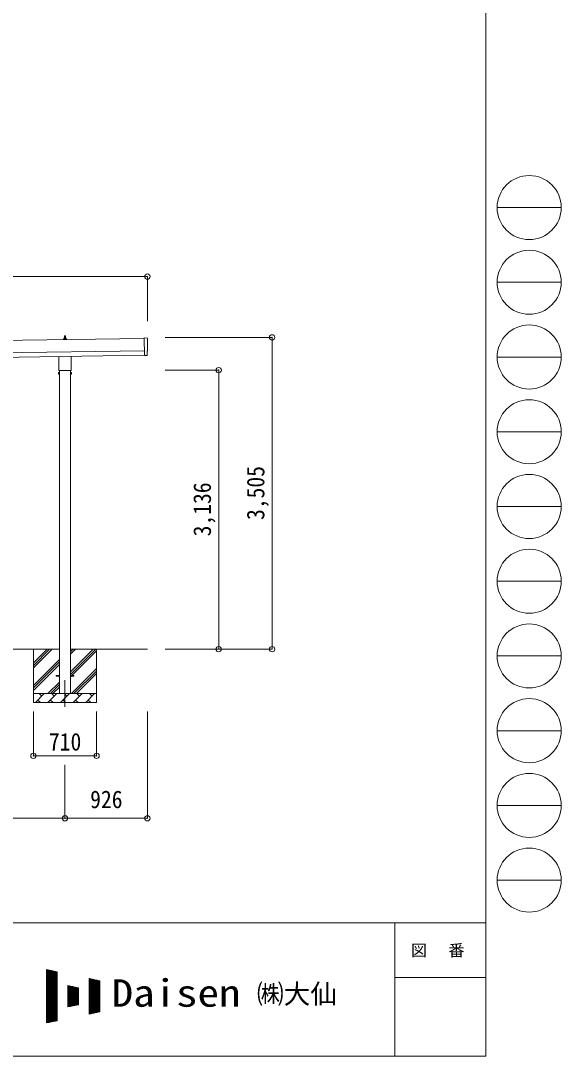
# Model space of a CAD drawing. Units: millimetres at full size, sheet at 1:60. Extents: x -16864 to 16864, y -11640 to 11640.
# Drawn here: x 10794 to 16864, y -11640 to 0 of the extents above; entities that cross this region are included whole.
import ezdxf
from ezdxf.enums import TextEntityAlignment as Align

# ---------------------------------------------------------------- set-up
doc = ezdxf.new("R2010")
doc.units = ezdxf.units.MM
doc.header["$LTSCALE"] = 60
doc.header["$PDMODE"] = 32
doc.header["$PDSIZE"] = 60
doc.linetypes.add('CHAIN1', pattern=[8, 5, -1, 1, -1])
for name, color, linetype, lineweight in [('0-1_Defpoints', 7, 'CHAIN1', 9), ('0-2_TEXT1', 4, 'Continuous', 9), ('0-3_SHAPE', 7, 'Continuous', 9), ('0-8_TABLE1', 6, 'Continuous', 9), ('F-0', 7, 'Continuous', 9)]:
    doc.layers.add(name, color=color, linetype=linetype, lineweight=lineweight)
doc.styles.add('ＭＳ ゴシック', font='')
doc.styles.get('ＭＳ ゴシック').set_extended_font_data('MS Gothic')

msp = doc.modelspace()

# ---------------------------------------------------------------- linework, layer by layer
at = {"layer": '0-1_Defpoints'}
msp.add_line((11291.14, -7413.9), (11291.14, -7762.9), dxfattribs=at)
at = {"layer": '0-2_TEXT1'}
for p, q in [((12181.82, -3570.48), (6576.2, -3650.56)), ((11273.2, -3583.86), (11273.2, -3576.14)), ((11309.7, -3583.86), (11273.2, -3583.86)), ((11273.58, -3575.36), (11309.31, -3575.36)), ((11273.96, -3575.17), (11280.68, -3573.54)), ((11281.06, -3573.36), (11301.83, -3573.36)), ((11281.45, -3572.57), (11281.45, -3568.36)), ((11282.45, -3568.36), (11300.45, -3568.36)), ((11285.45, -3568.36), (11286.17, -3544.83)), ((11287.17, -3543.86), (11295.72, -3543.86)), ((11296.72, -3544.83), (11297.45, -3568.36)), ((11301.45, -3572.57), (11301.45, -3568.36)), ((11308.93, -3575.17), (11302.21, -3573.54)), ((11309.7, -3583.86), (11309.7, -3576.14)), ((12181.75, -3565.4), (12184.59, -3764.23)), ((12213.43, -3566.6), (12181.75, -3565.4)), ((6578.2, -3790.55), (12183.82, -3710.47)), ((6578.92, -3840.54), (12184.54, -3760.46)), ((11222.84, -3917.84), (11222.84, -3774.2)), ((11359.44, -3772.25), (11359.44, -3917.84)), ((12202.8, -3763.07), (12184.59, -3764.23)), ((12203.48, -3763.69), (12202.8, -3763.07)), ((12204.22, -3763.95), (12211.13, -3763.49)), ((11217.14, -3956.11), (11217.9, -3954.8)), ((11217.14, -3956.11), (11217.14, -3973.11)), ((11221.14, -3926.61), (11221.14, -3921.11)), ((11359.08, -3930.11), (11223.2, -3930.11)), ((11228.64, -3930.11), (11228.64, -7563.9)), ((11353.64, -7563.9), (11353.64, -3930.11)), ((11361.14, -3921.11), (11361.14, -3926.61)), ((11365.14, -3956.11), (11364.38, -3954.8)), ((11365.14, -3956.11), (11365.14, -3973.11)), ((11217.14, -3973.11), (11217.9, -3974.43)), ((11224.14, -3959.71), (11217.9, -3959.71)), ((11224.14, -3969.52), (11217.9, -3969.52)), ((11224.14, -3974.43), (11217.9, -3974.43)), ((11226.64, -3973.81), (11224.14, -3973.81)), ((11355.64, -3973.81), (11358.14, -3973.81)), ((11358.14, -3959.71), (11364.38, -3959.71)), ((11358.14, -3969.52), (11364.38, -3969.52)), ((11358.14, -3974.43), (11364.38, -3974.43)), ((11365.14, -3973.11), (11364.38, -3974.43)), ((11191.14, -7359.4), (11228.64, -7359.4)), ((11191.14, -7368.4), (11191.14, -7359.4)), ((11191.14, -7359.4), (11228.64, -7359.4)), ((11191.14, -7368.4), (11191.14, -7359.4)), ((11191.14, -7368.4), (11228.64, -7368.4)), ((11191.14, -7368.4), (11228.64, -7368.4)), ((11353.64, -7359.4), (11391.14, -7359.4)), ((11353.64, -7359.4), (11391.14, -7359.4)), ((11353.64, -7368.4), (11391.14, -7368.4)), ((11353.64, -7368.4), (11391.14, -7368.4)), ((11391.14, -7368.4), (11391.14, -7359.4)), ((11391.14, -7368.4), (11391.14, -7359.4))]:
    msp.add_line(p, q, dxfattribs=at)
for points in [[(12213.93, -3760.46), (12213.26, -3713.43), (12213.86, -3713.43)], [(11224.14, -3974.43), (11224.14, -3954.8), (11217.9, -3954.8)], [(11224.14, -3973.81), (11224.14, -3955.41), (11226.64, -3955.41)], [(11358.14, -3973.81), (11358.14, -3955.41), (11355.64, -3955.41)], [(11358.14, -3974.43), (11358.14, -3954.8), (11364.38, -3954.8)]]:
    msp.add_lwpolyline(points, dxfattribs=at)
for points in [[(11226.64, -3975.11), (11226.64, -3954.11), (11228.64, -3954.11), (11228.64, -3975.11)], [(11355.64, -3975.11), (11355.64, -3954.11), (11353.64, -3954.11), (11353.64, -3975.11)]]:
    msp.add_lwpolyline(points, close=True, dxfattribs=at)
for centre, radius, start, end in [((11274.2, -3576.14), 1, 103.62699, 180), ((11280.45, -3572.57), 1, 283.62699, 0), ((11285.53, -3568.99), 4.13, 90, 171.17633), ((11282.45, -3569.36), 1, 90, 180), ((11287.17, -3544.86), 1, 90, 178.60509), ((11294.78, -3568.36), 4.83, 133.60282, 180), ((11288.11, -3568.36), 4.83, 0, 46.39718), ((11295.72, -3544.86), 1, 1.39491, 90), ((11297.36, -3568.99), 4.13, 8.82367, 90), ((11300.45, -3569.36), 1, 0, 90), ((11302.45, -3572.57), 1, 180, 256.37301), ((11308.7, -3576.14), 1, 0, 76.37301), ((12204.15, -3762.95), 1, 227.3164, 273.81435), ((11221.48, -3957.25), 4.34, 145.61575, 214.38425), ((11225.14, -3921.11), 4, 125.09963, 180), ((11225.14, -3926.61), 4, 180, 194.47751), ((11225.14, -3926.61), 4, 194.47751, 241.04498), ((11357.14, -3926.61), 4, 298.95502, 345.52249), ((11357.14, -3921.11), 4, 0, 54.90037), ((11357.14, -3926.61), 4, 345.52249, 0), ((11360.79, -3957.25), 4.34, 325.61575, 34.38425), ((11233.38, -3964.61), 16.24, 162.41205, 197.58795), ((11221.48, -3971.98), 4.34, 145.61575, 214.38425), ((11348.9, -3964.61), 16.24, 342.41205, 17.58795), ((11360.79, -3971.98), 4.34, 325.61575, 34.38425)]:
    msp.add_arc(centre, radius, start, end, dxfattribs=at)
for centre, major_axis, ratio, start_param, end_param in [((12213.23, -3569.59), (3, -0.04), 0.99863, 6.26838895, 7.80162176), ((16979.61, -3571.94), (-4762.89, -68.04), 0.99863, 6.26840604, 6.29770427), ((12213.8, -3709.03), (4.41, -0.06), 0.99863, 4.71238898, 6.29767781), ((12210.93, -3760.49), (2.21, -2.04), 0.9974, 5.52523108, 7.04113953)]:
    msp.add_ellipse(centre, major_axis=major_axis, ratio=ratio, start_param=start_param, end_param=end_param, dxfattribs=at)
at = {"layer": '0-3_SHAPE'}
for p, q in [((11228.64, -7063.9), (9453.64, -7063.9)), ((10936.14, -7063.9), (10936.14, -7663.9)), ((10936.14, -7217.38), (11089.62, -7063.9)), ((10936.14, -7245.67), (11117.91, -7063.9)), ((10936.14, -7273.95), (11146.19, -7063.9)), ((12217.14, -7063.9), (11353.64, -7063.9)), ((11353.64, -7092.72), (11382.46, -7063.9)), ((11353.64, -7121.01), (11410.75, -7063.9)), ((11353.64, -7319), (11608.74, -7063.9)), ((11353.64, -7347.28), (11636.14, -7064.78)), ((11353.64, -7375.57), (11646.14, -7083.07)), ((11646.14, -7063.9), (11646.14, -7663.9)), ((10936.14, -7471.94), (11228.64, -7179.44)), ((10936.14, -7500.22), (11228.64, -7207.72)), ((10936.14, -7528.51), (11228.64, -7236.01)), ((11363.3, -7563.9), (11646.14, -7281.06)), ((11391.58, -7563.9), (11646.14, -7309.34)), ((11098.74, -7563.9), (11228.64, -7434)), ((11419.87, -7563.9), (11646.14, -7337.63)), ((10936.14, -7563.9), (11646.14, -7563.9)), ((10958.3, -7663.9), (11058.3, -7563.9)), ((11029.74, -7592.45), (11001.19, -7563.9)), ((11099.72, -7663.9), (11199.72, -7563.9)), ((11127.02, -7563.9), (11228.64, -7462.28)), ((11171.17, -7592.45), (11142.61, -7563.9)), ((11155.31, -7563.9), (11228.64, -7490.57)), ((11241.14, -7663.9), (11341.14, -7563.9)), ((11312.59, -7592.45), (11284.03, -7563.9)), ((11382.56, -7663.9), (11482.56, -7563.9)), ((11454.01, -7592.45), (11425.45, -7563.9)), ((11523.98, -7663.9), (11623.98, -7563.9)), ((11595.43, -7592.45), (11566.88, -7563.9)), ((11646.14, -7663.9), (10936.14, -7663.9)), ((10986.85, -7635.35), (11015.4, -7663.9)), ((11128.27, -7635.35), (11156.83, -7663.9)), ((11269.69, -7635.35), (11298.25, -7663.9)), ((11411.11, -7635.35), (11439.67, -7663.9)), ((11552.54, -7635.35), (11581.09, -7663.9))]:
    msp.add_line(p, q, dxfattribs=at)
at = {"layer": '0-8_TABLE1'}
for p, q in [((12217.14, -2876.26), (868.14, -2876.26)), ((12217.14, -2876.26), (12217.14, -3376.26)), ((13617.14, -3559.29), (12417.14, -3559.29)), ((13617.14, -7063.9), (13617.14, -3559.29)), ((13017.14, -3927.61), (12417.14, -3927.61)), ((13017.14, -3927.61), (13017.14, -7063.9)), ((13617.14, -7063.9), (12417.14, -7063.9)), ((10936.14, -8262.9), (10936.14, -7762.9)), ((11646.14, -8262.9), (11646.14, -7762.9)), ((12216.83, -8964.9), (12216.83, -7762.9)), ((10936.14, -8262.9), (11646.14, -8262.9)), ((11291.14, -8964.9), (11291.14, -8364.9)), ((11291.14, -8964.9), (9391.14, -8964.9)), ((12216.83, -8964.9), (11291.14, -8964.9))]:
    msp.add_line(p, q, dxfattribs=at)
for p in [(12217.14, -2876.26), (13617.14, -3559.29), (13017.14, -3927.61), (13017.14, -7063.9), (13617.14, -7063.9), (10936.14, -8262.9), (11646.14, -8262.9), (11291.14, -8964.9), (12216.83, -8964.9)]:
    msp.add_point(p, dxfattribs=at)
at = {"layer": 'F-0', "color": 5, "lineweight": 5}
for p, q in [((16015.88, 11640), (16015.88, -11640)), ((-16864.12, -10140), (16015.88, -10140)), ((14995.88, -10140), (14995.88, -11640)), ((14995.88, -10755), (16015.88, -10755)), ((-16864.12, -11640), (16015.88, -11640))]:
    msp.add_line(p, q, dxfattribs=at)
at = {"layer": 'F-0', "color": 4}
for p, q in [((16144.11, -2100), (16864.12, -2100)), ((16144.11, -2940), (16864.12, -2940)), ((16144.11, -3780), (16864.12, -3780)), ((16144.11, -4620), (16864.12, -4620)), ((16144.11, -5460), (16864.12, -5460)), ((16144.11, -6300), (16864.12, -6300)), ((16144.11, -7140), (16864.12, -7140)), ((16144.11, -7980), (16864.12, -7980)), ((16144.11, -8820), (16864.12, -8820)), ((16144.11, -9660), (16864.12, -9660))]:
    msp.add_line(p, q, dxfattribs=at)
at = {"layer": 'F-0'}
for p, q in [((11082.29, -10665.2), (11202.29, -10690.2)), ((11082.29, -10665.2), (11082.29, -11265.2)), ((11082.29, -10670.85), (11109.39, -10670.85)), ((11082.29, -10676.85), (11138.19, -10676.85)), ((11082.29, -10682.85), (11166.99, -10682.85)), ((11082.29, -10688.85), (11195.79, -10688.85)), ((11082.29, -10694.85), (11202.29, -10694.85)), ((11082.29, -10700.85), (11202.29, -10700.85)), ((11082.29, -10706.85), (11202.29, -10706.85)), ((11085.85, -11264.46), (11085.85, -10665.94)), ((11091.85, -11263.21), (11091.85, -10667.19)), ((11097.85, -11261.96), (11097.85, -10668.44)), ((11103.85, -11260.71), (11103.85, -10669.69)), ((11109.85, -11259.46), (11109.85, -10670.94)), ((11115.85, -11258.21), (11115.85, -10672.19)), ((11121.85, -11256.96), (11121.85, -10673.44)), ((11127.85, -11255.71), (11127.85, -10674.69)), ((11133.85, -11254.46), (11133.85, -10675.94)), ((11139.85, -11253.21), (11139.85, -10677.19)), ((11145.85, -11251.96), (11145.85, -10678.44)), ((11151.85, -11250.71), (11151.85, -10679.69)), ((11157.85, -11249.46), (11157.85, -10680.94)), ((11163.85, -11248.21), (11163.85, -10682.19)), ((11169.85, -11246.96), (11169.85, -10683.44)), ((11175.85, -11245.71), (11175.85, -10684.69)), ((11181.85, -11244.46), (11181.85, -10685.94)), ((11187.85, -11243.21), (11187.85, -10687.19)), ((11193.85, -11241.96), (11193.85, -10688.44)), ((11199.85, -11240.71), (11199.85, -10689.69)), ((11202.29, -10690.2), (11202.29, -11240.2)), ((11082.29, -10712.85), (11202.29, -10712.85)), ((11082.29, -10718.85), (11202.29, -10718.85)), ((11082.29, -10724.85), (11202.29, -10724.85)), ((11082.29, -10730.85), (11202.29, -10730.85)), ((11082.29, -10736.85), (11202.29, -10736.85)), ((11082.29, -10742.85), (11202.29, -10742.85)), ((11082.29, -10748.85), (11202.29, -10748.85)), ((11082.29, -10754.85), (11202.29, -10754.85)), ((11082.29, -10760.85), (11202.29, -10760.85)), ((11082.29, -10766.85), (11202.29, -10766.85)), ((11082.29, -10772.85), (11202.29, -10772.85)), ((11082.29, -10778.85), (11202.29, -10778.85)), ((11082.29, -10784.85), (11202.29, -10784.85)), ((11082.29, -10790.85), (11202.29, -10790.85)), ((11082.29, -10796.85), (11202.29, -10796.85)), ((11082.29, -10802.85), (11202.29, -10802.85)), ((11082.29, -10808.85), (11202.29, -10808.85)), ((11082.29, -10814.85), (11202.29, -10814.85)), ((11082.29, -10820.85), (11202.29, -10820.85)), ((11562.29, -10765.2), (11682.29, -10790.2)), ((11562.29, -10765.2), (11562.29, -11165.2)), ((11562.29, -10766.85), (11570.19, -10766.85)), ((11562.29, -10772.85), (11598.99, -10772.85)), ((11562.29, -10778.85), (11627.79, -10778.85)), ((11562.29, -10784.85), (11656.59, -10784.85)), ((11562.29, -10790.85), (11682.29, -10790.85)), ((11562.29, -10796.85), (11682.29, -10796.85)), ((11562.29, -10802.85), (11682.29, -10802.85)), ((11562.29, -10808.85), (11682.29, -10808.85)), ((11562.29, -10814.85), (11682.29, -10814.85)), ((11562.29, -10820.85), (11682.29, -10820.85)), ((11565.85, -11164.46), (11565.85, -10765.94)), ((11571.85, -11163.21), (11571.85, -10767.19)), ((11577.85, -11161.96), (11577.85, -10768.44)), ((11583.85, -11160.71), (11583.85, -10769.69)), ((11589.85, -11159.46), (11589.85, -10770.94)), ((11595.85, -11158.21), (11595.85, -10772.19)), ((11601.85, -11156.96), (11601.85, -10773.44)), ((11607.85, -11155.71), (11607.85, -10774.69)), ((11613.85, -11154.46), (11613.85, -10775.94)), ((11619.85, -11153.21), (11619.85, -10777.19)), ((11625.85, -11151.96), (11625.85, -10778.44)), ((11631.85, -11150.71), (11631.85, -10779.69)), ((11637.85, -11149.46), (11637.85, -10780.94)), ((11643.85, -11148.21), (11643.85, -10782.19)), ((11649.85, -11146.96), (11649.85, -10783.44)), ((11655.85, -11145.71), (11655.85, -10784.69)), ((11661.85, -11144.46), (11661.85, -10785.94)), ((11667.85, -11143.21), (11667.85, -10787.19)), ((11673.85, -11141.96), (11673.85, -10788.44)), ((11679.85, -11140.71), (11679.85, -10789.69)), ((11682.29, -10790.2), (11682.29, -11140.2)), ((11082.29, -10826.85), (11202.29, -10826.85)), ((11082.29, -10832.85), (11202.29, -10832.85)), ((11082.29, -10838.85), (11202.29, -10838.85)), ((11082.29, -10844.85), (11202.29, -10844.85)), ((11082.29, -10850.85), (11202.29, -10850.85)), ((11082.29, -10856.85), (11202.29, -10856.85)), ((11082.29, -10862.85), (11202.29, -10862.85)), ((11082.29, -10868.85), (11202.29, -10868.85)), ((11082.29, -10874.85), (11202.29, -10874.85)), ((11082.29, -10880.85), (11202.29, -10880.85)), ((11082.29, -10886.85), (11202.29, -10886.85)), ((11082.29, -10892.85), (11202.29, -10892.85)), ((11082.29, -10898.85), (11202.29, -10898.85)), ((11082.29, -10904.85), (11202.29, -10904.85)), ((11082.29, -10910.85), (11202.29, -10910.85)), ((11082.29, -10916.85), (11202.29, -10916.85)), ((11082.29, -10922.85), (11202.29, -10922.85)), ((11082.29, -10928.85), (11202.29, -10928.85)), ((11082.29, -10934.85), (11202.29, -10934.85)), ((11082.29, -10940.85), (11202.29, -10940.85)), ((11322.29, -10845.2), (11442.29, -10870.2)), ((11322.29, -10845.2), (11322.29, -11085.2)), ((11322.29, -10850.85), (11349.39, -10850.85)), ((11322.29, -10856.85), (11378.19, -10856.85)), ((11322.29, -10862.85), (11406.99, -10862.85)), ((11322.29, -10868.85), (11435.79, -10868.85)), ((11322.29, -10874.85), (11442.29, -10874.85)), ((11322.29, -10880.85), (11442.29, -10880.85)), ((11322.29, -10886.85), (11442.29, -10886.85)), ((11322.29, -10892.85), (11442.29, -10892.85)), ((11322.29, -10898.85), (11442.29, -10898.85)), ((11322.29, -10904.85), (11442.29, -10904.85)), ((11322.29, -10910.85), (11442.29, -10910.85)), ((11322.29, -10916.85), (11442.29, -10916.85)), ((11322.29, -10922.85), (11442.29, -10922.85)), ((11322.29, -10928.85), (11442.29, -10928.85)), ((11322.29, -10934.85), (11442.29, -10934.85)), ((11322.29, -10940.85), (11442.29, -10940.85)), ((11325.85, -11084.46), (11325.85, -10845.94)), ((11331.85, -11083.21), (11331.85, -10847.19)), ((11337.85, -11081.96), (11337.85, -10848.44)), ((11343.85, -11080.71), (11343.85, -10849.69)), ((11349.85, -11079.46), (11349.85, -10850.94)), ((11355.85, -11078.21), (11355.85, -10852.19)), ((11361.85, -11076.96), (11361.85, -10853.44)), ((11367.85, -11075.71), (11367.85, -10854.69)), ((11373.85, -11074.46), (11373.85, -10855.94)), ((11379.85, -11073.21), (11379.85, -10857.19)), ((11385.85, -11071.96), (11385.85, -10858.44)), ((11391.85, -11070.71), (11391.85, -10859.69)), ((11397.85, -11069.46), (11397.85, -10860.94)), ((11403.85, -11068.21), (11403.85, -10862.19)), ((11409.85, -11066.96), (11409.85, -10863.44)), ((11415.85, -11065.71), (11415.85, -10864.69)), ((11421.85, -11064.46), (11421.85, -10865.94)), ((11427.85, -11063.21), (11427.85, -10867.19)), ((11433.85, -11061.96), (11433.85, -10868.44)), ((11439.85, -11060.71), (11439.85, -10869.69)), ((11442.29, -10870.2), (11442.29, -11060.2)), ((11562.29, -10826.85), (11682.29, -10826.85)), ((11562.29, -10832.85), (11682.29, -10832.85)), ((11562.29, -10838.85), (11682.29, -10838.85)), ((11562.29, -10844.85), (11682.29, -10844.85)), ((11562.29, -10850.85), (11682.29, -10850.85)), ((11562.29, -10856.85), (11682.29, -10856.85)), ((11562.29, -10862.85), (11682.29, -10862.85)), ((11562.29, -10868.85), (11682.29, -10868.85)), ((11562.29, -10874.85), (11682.29, -10874.85)), ((11562.29, -10880.85), (11682.29, -10880.85)), ((11562.29, -10886.85), (11682.29, -10886.85)), ((11562.29, -10892.85), (11682.29, -10892.85)), ((11562.29, -10898.85), (11682.29, -10898.85)), ((11562.29, -10904.85), (11682.29, -10904.85)), ((11562.29, -10910.85), (11682.29, -10910.85)), ((11562.29, -10916.85), (11682.29, -10916.85)), ((11562.29, -10922.85), (11682.29, -10922.85)), ((11562.29, -10928.85), (11682.29, -10928.85)), ((11562.29, -10934.85), (11682.29, -10934.85)), ((11562.29, -10940.85), (11682.29, -10940.85)), ((11082.29, -10946.85), (11202.29, -10946.85)), ((11082.29, -10952.85), (11202.29, -10952.85)), ((11082.29, -10958.85), (11202.29, -10958.85)), ((11082.29, -10964.85), (11202.29, -10964.85)), ((11082.29, -10970.85), (11202.29, -10970.85)), ((11082.29, -10976.85), (11202.29, -10976.85)), ((11082.29, -10982.85), (11202.29, -10982.85)), ((11082.29, -10988.85), (11202.29, -10988.85)), ((11082.29, -10994.85), (11202.29, -10994.85)), ((11082.29, -11000.85), (11202.29, -11000.85)), ((11082.29, -11006.85), (11202.29, -11006.85)), ((11082.29, -11012.85), (11202.29, -11012.85)), ((11082.29, -11018.85), (11202.29, -11018.85)), ((11082.29, -11024.85), (11202.29, -11024.85)), ((11082.29, -11030.85), (11202.29, -11030.85)), ((11082.29, -11036.85), (11202.29, -11036.85)), ((11082.29, -11042.85), (11202.29, -11042.85)), ((11082.29, -11048.85), (11202.29, -11048.85)), ((11082.29, -11054.85), (11202.29, -11054.85)), ((11322.29, -10946.85), (11442.29, -10946.85)), ((11322.29, -10952.85), (11442.29, -10952.85)), ((11322.29, -10958.85), (11442.29, -10958.85)), ((11322.29, -10964.85), (11442.29, -10964.85)), ((11322.29, -10970.85), (11442.29, -10970.85)), ((11322.29, -10976.85), (11442.29, -10976.85)), ((11322.29, -10982.85), (11442.29, -10982.85)), ((11322.29, -10988.85), (11442.29, -10988.85)), ((11322.29, -10994.85), (11442.29, -10994.85)), ((11322.29, -11000.85), (11442.29, -11000.85)), ((11322.29, -11006.85), (11442.29, -11006.85)), ((11322.29, -11012.85), (11442.29, -11012.85)), ((11322.29, -11018.85), (11442.29, -11018.85)), ((11322.29, -11024.85), (11442.29, -11024.85)), ((11322.29, -11030.85), (11442.29, -11030.85)), ((11322.29, -11036.85), (11442.29, -11036.85)), ((11322.29, -11042.85), (11442.29, -11042.85)), ((11322.29, -11048.85), (11442.29, -11048.85)), ((11322.29, -11054.85), (11442.29, -11054.85)), ((11562.29, -10946.85), (11682.29, -10946.85)), ((11562.29, -10952.85), (11682.29, -10952.85)), ((11562.29, -10958.85), (11682.29, -10958.85)), ((11562.29, -10964.85), (11682.29, -10964.85)), ((11562.29, -10970.85), (11682.29, -10970.85)), ((11562.29, -10976.85), (11682.29, -10976.85)), ((11562.29, -10982.85), (11682.29, -10982.85)), ((11562.29, -10988.85), (11682.29, -10988.85)), ((11562.29, -10994.85), (11682.29, -10994.85)), ((11562.29, -11000.85), (11682.29, -11000.85)), ((11562.29, -11006.85), (11682.29, -11006.85)), ((11562.29, -11012.85), (11682.29, -11012.85)), ((11562.29, -11018.85), (11682.29, -11018.85)), ((11562.29, -11024.85), (11682.29, -11024.85)), ((11562.29, -11030.85), (11682.29, -11030.85)), ((11562.29, -11036.85), (11682.29, -11036.85)), ((11562.29, -11042.85), (11682.29, -11042.85)), ((11562.29, -11048.85), (11682.29, -11048.85)), ((11562.29, -11054.85), (11682.29, -11054.85)), ((11082.29, -11060.85), (11202.29, -11060.85)), ((11082.29, -11066.85), (11202.29, -11066.85)), ((11082.29, -11072.85), (11202.29, -11072.85)), ((11082.29, -11078.85), (11202.29, -11078.85)), ((11082.29, -11084.85), (11202.29, -11084.85)), ((11082.29, -11090.85), (11202.29, -11090.85)), ((11082.29, -11096.85), (11202.29, -11096.85)), ((11082.29, -11102.85), (11202.29, -11102.85)), ((11082.29, -11108.85), (11202.29, -11108.85)), ((11082.29, -11114.85), (11202.29, -11114.85)), ((11082.29, -11120.85), (11202.29, -11120.85)), ((11082.29, -11126.85), (11202.29, -11126.85)), ((11082.29, -11132.85), (11202.29, -11132.85)), ((11082.29, -11138.85), (11202.29, -11138.85)), ((11082.29, -11144.85), (11202.29, -11144.85)), ((11082.29, -11150.85), (11202.29, -11150.85)), ((11082.29, -11156.85), (11202.29, -11156.85)), ((11082.29, -11162.85), (11202.29, -11162.85)), ((11082.29, -11168.85), (11202.29, -11168.85)), ((11322.29, -11085.2), (11442.29, -11060.2)), ((11322.29, -11060.85), (11439.19, -11060.85)), ((11322.29, -11066.85), (11410.39, -11066.85)), ((11322.29, -11072.85), (11381.59, -11072.85)), ((11322.29, -11078.85), (11352.79, -11078.85)), ((11322.29, -11084.85), (11323.99, -11084.85)), ((11562.29, -11060.85), (11682.29, -11060.85)), ((11562.29, -11066.85), (11682.29, -11066.85)), ((11562.29, -11072.85), (11682.29, -11072.85)), ((11562.29, -11078.85), (11682.29, -11078.85)), ((11562.29, -11084.85), (11682.29, -11084.85)), ((11562.29, -11090.85), (11682.29, -11090.85)), ((11562.29, -11096.85), (11682.29, -11096.85)), ((11562.29, -11102.85), (11682.29, -11102.85)), ((11562.29, -11108.85), (11682.29, -11108.85)), ((11562.29, -11114.85), (11682.29, -11114.85)), ((11562.29, -11120.85), (11682.29, -11120.85)), ((11562.29, -11126.85), (11682.29, -11126.85)), ((11562.29, -11132.85), (11682.29, -11132.85)), ((11562.29, -11138.85), (11682.29, -11138.85)), ((11682.29, -11140.2), (11562.29, -11165.2)), ((11562.29, -11144.85), (11659.99, -11144.85)), ((11562.29, -11150.85), (11631.19, -11150.85)), ((11562.29, -11156.85), (11602.39, -11156.85)), ((11562.29, -11162.85), (11573.59, -11162.85)), ((11082.29, -11174.85), (11202.29, -11174.85)), ((11082.29, -11180.85), (11202.29, -11180.85)), ((11082.29, -11186.85), (11202.29, -11186.85)), ((11082.29, -11192.85), (11202.29, -11192.85)), ((11082.29, -11198.85), (11202.29, -11198.85)), ((11082.29, -11204.85), (11202.29, -11204.85)), ((11082.29, -11210.85), (11202.29, -11210.85)), ((11082.29, -11216.85), (11202.29, -11216.85)), ((11082.29, -11222.85), (11202.29, -11222.85)), ((11082.29, -11228.85), (11202.29, -11228.85)), ((11082.29, -11234.85), (11202.29, -11234.85)), ((11202.29, -11240.2), (11082.29, -11265.2)), ((11082.29, -11240.85), (11199.19, -11240.85)), ((11082.29, -11246.85), (11170.39, -11246.85)), ((11082.29, -11252.85), (11141.59, -11252.85)), ((11082.29, -11258.85), (11112.79, -11258.85)), ((11082.29, -11264.85), (11083.99, -11264.85))]:
    msp.add_line(p, q, dxfattribs=at)
at = {"layer": 'F-0', "color": 4}
for centre in [(16504.11, -2100), (16504.11, -2940), (16504.11, -3780), (16504.11, -4620), (16504.11, -5460), (16504.11, -6300), (16504.11, -7140), (16504.11, -7980), (16504.11, -8820), (16504.11, -9660)]:
    msp.add_circle(centre, 360, dxfattribs=at)

# ---------------------------------------------------------------- texts
at = {"layer": '0-8_TABLE1', "color": 7, "style": 'ＭＳ ゴシック', "width": 0.9}
for s, p in [('3,505', (13589.64, -5611.6)), ('3,136', (12989.64, -5795.76))]:
    msp.add_text(s, height=197.9, rotation=90, dxfattribs=at).set_placement(p, align=Align.BOTTOM_LEFT)
for s, p in [('710', (11111.14, -8262.9)), ('926', (11573.99, -8909.9))]:
    msp.add_text(s, height=197.9, dxfattribs=at).set_placement(p, align=Align.BOTTOM_LEFT)
at = {"layer": 'F-0', "style": 'ＭＳ ゴシック', "width": 1.15}
msp.add_text('Daisen', height=307.9, dxfattribs=at).set_placement((11816.02, -11175.2), align=Align.BOTTOM_LEFT)
at = {"layer": 'F-0', "style": 'ＭＳ ゴシック'}
msp.add_text('㈱大仙\u3000', height=219.9, dxfattribs=at).set_placement((13446.81, -11115.2), align=Align.BOTTOM_LEFT)
at = {"layer": 'F-0', "insert": (15175.88, -10530), "char_height": 132, "attachment_point": 7, "style": 'ＭＳ ゴシック'}
msp.add_mtext('\\T1.17;図\u3000番', dxfattribs=at)

doc.saveas('drawing.dxf')
